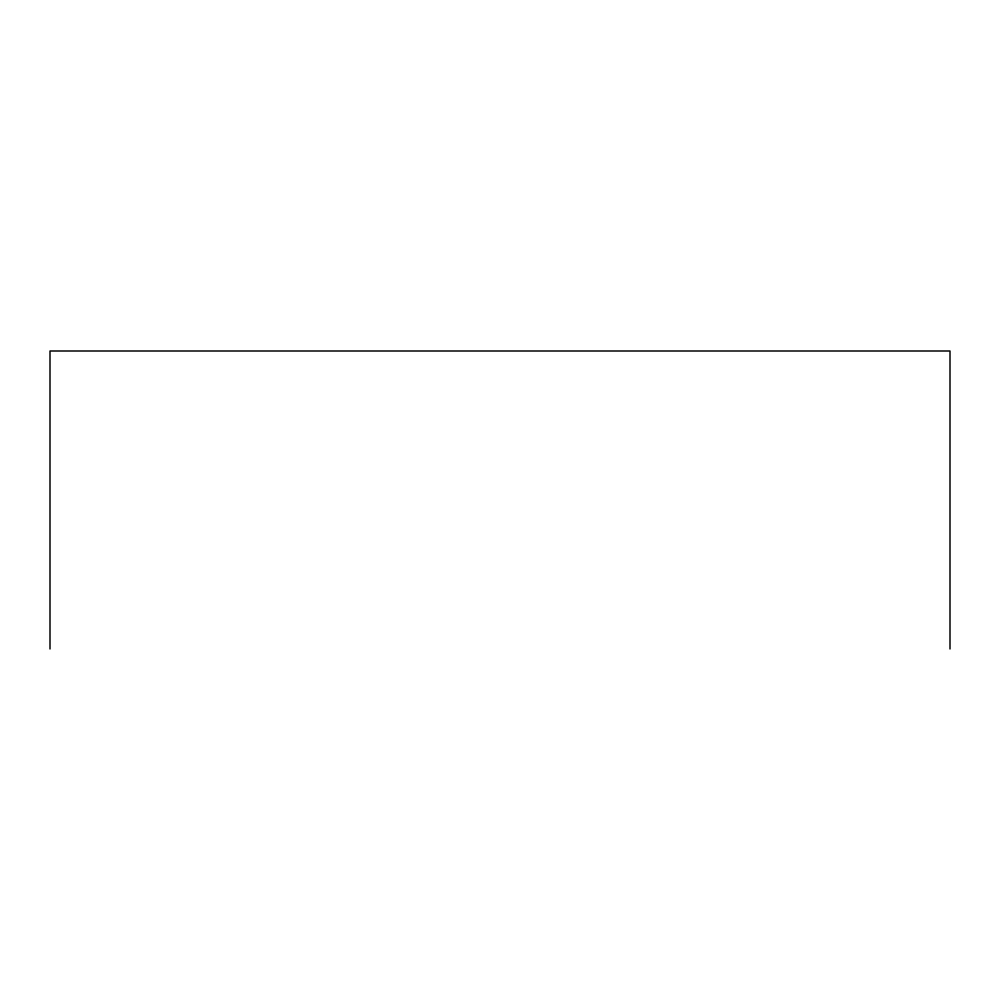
<?xml version="1.0" encoding="UTF-8"?>
<svg xmlns="http://www.w3.org/2000/svg" width="1000" height="1000" viewBox="0 0 1000 1000"><rect width="100%" height="100%" fill="white"/><g stroke="black" fill="none" stroke-linecap="round" stroke-linejoin="round"><path stroke-width="1.5" d="M950 649L950 351L50 351L50 649"/></g></svg>
